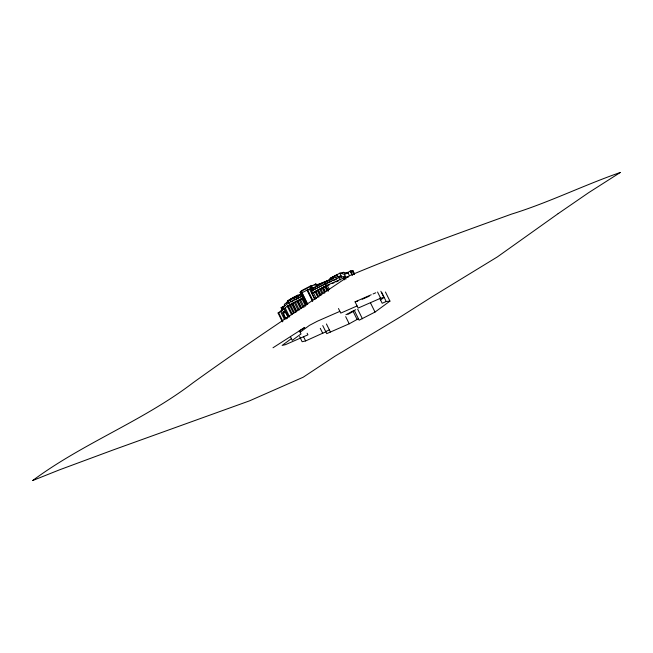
<?xml version="1.0" encoding="UTF-8"?>
<svg xmlns="http://www.w3.org/2000/svg" width="653" height="653" viewBox="0 0 653 653"><rect width="100%" height="100%" fill="white"/><g stroke="black" fill="none" stroke-linecap="round" stroke-linejoin="round"><path stroke-width="0.98" d="M283.565 314.73L284.316 315.497L283.565 314.73L283.492 313.326L284.186 316.232L285.777 318.321L286.259 318.101M287.247 314.926L287.442 316.33L287.785 315.701L287.14 314.33L285.41 312.101L286.936 314.42L287.736 317.04L287.271 318.044L287.695 317.129M286.659 303.204L287.736 300.592L297.768 295.229L300.388 294.666M284.561 311.701L284.349 312.183L284.765 311.612L285.312 312.224L284.765 311.612M345.592 277.68L347.053 277.06L345.592 277.68C347.788 276.358 340.221 279.59 344.988 277.452L345.894 279.28M344.392 277.958L344.988 277.452M306.135 305.163L300.494 293.736L301.237 293.107L307.31 290.03L312.526 300.584M282.374 321.839L278.08 312.999L288.087 305.645L301.825 298.56L305.612 306.224M315.089 299.286L312.077 293.189L325.782 285.859L343.535 278.072L344.4 279.827M300.968 293.85L296.013 297.45L298.364 296.421L297.768 295.229L290.789 298.96L292.56 298.584M301.4 294.985L300.078 292.315L302.372 290.626L301.327 290.789L301.629 293.589L300.494 293.736M301.768 293.923L290.356 299.907L284.3 304.355L284.953 305.686M282.341 309.759L281.549 308.167L288.879 302.788L301.759 296.029M314.313 285.067L315.872 283.924L317.195 286.594M289.728 317.04L285.369 308.2L280.537 311.546L284.463 319.497M338.287 277.403L336.964 274.733L330.043 278.456L330.63 279.647L331.92 278.7L316.215 285.573M347.763 277.19L348.327 276.774L346.653 277.443M291.409 338.613L282.137 345.421L285.443 344.67L307.922 334.834L307.147 333.25M300.151 332.189L309.424 325.382L317.391 321.203L339.87 311.359M345.935 314.705L355.714 309.71M380.544 299.964L383.931 297.474L380.854 291.238M322.745 325.578L326.737 333.642L349.216 323.806L358.415 318.721M351.175 311.93L354.432 310.657L359.15 320.199L375.026 312.069L389.947 301.106L385.45 292.005M285.614 312.012L284.806 312.526L283.884 311.84L284.553 312.093M288.087 305.645L288.373 306.208L287.581 306.747L291.964 304.445M282.414 310.355L281.108 307.718L285.059 305.416M351.518 271.444L352.832 270.562L354.571 274.08M273.003 347.763L304.788 327.414L299.286 330.924M285.369 308.2L284.259 308.812L288.185 316.762M281.108 307.718L283.239 307.081M339.707 276.635L341.127 275.876L335.683 277.117L324.353 282.08L311.685 288.724L315.358 287.402M352.147 274.635L350.408 271.117L344.253 274.195L339.805 273.199L330.043 278.456L331.789 278.08M350.408 271.117L349.861 271.411L352.832 270.562M342.041 273.158L343.56 272.342L348.008 273.329M299.596 336.556L302.151 341.723L305.62 340.931L326.084 331.675M303.261 290.161L315.872 283.924M293.148 298.862L300.176 295.156M312.681 301.506L307.024 290.071L310.673 288.855L312.836 293.238L311.693 293.385L327.177 285.23L329.324 289.581M309.024 289.712L310.673 288.855L310.363 286.047L312.787 285.736M345.233 276.186L339.274 277.549L325.569 283.541L311.652 290.838L325.341 284.063L324.353 282.08M293.099 300.976L291.344 301.898L290.356 299.907M294.854 300.054L301.874 296.372M302.657 298.127L287.296 306.175L291.54 314.762M296.07 302.029L302.943 298.429M319.799 289.589L325.888 286.398M299.539 300.478L302.102 299.131M347.886 314.346L352.31 312.02M315.154 287.287L312.607 288.602L311.285 285.932M316.844 286.406L322.786 283.337M285.777 318.321L287.01 318.297M323.635 282.896L327.08 281.386M328.802 280.627L333.112 278.741M300.078 292.315L301.645 291.63M326.214 283.688L331.438 281.394M333.185 280.635L335.797 279.492M327.667 285.541L329.496 284.741M332.238 283.541L334.067 282.741M335.887 281.941L338.629 280.741M284.945 308.51L284.259 308.812L288.463 316.77M281.223 311.244L280.537 311.546L281.549 311.008L285.475 318.958M278.08 312.999L279.468 312.395L278.553 312.599L282.88 321.358M283.826 313.195L283.459 312.371L284.128 312.403L284.088 311.75M284.128 312.403L283.459 312.371M285.957 312.705L286.724 313.864M284.186 316.232L284.316 315.497M285.108 317.35L284.651 316.689L285.981 318.231M285.655 317.644L284.904 317.44M287.736 317.04L287.647 316.24M383.931 297.474L380.634 298.225L358.146 308.069L355.069 301.833L371.255 294.748M373.051 293.964L375.753 292.781M362.154 299.286L369.223 296.193M357.101 305.947L340.735 313.105L338.474 308.534M389.947 301.106L386.209 301.515L382.185 303.278L379.662 298.184M325.692 331.528L329.373 329.92M283.288 313.416L283.957 313.154L283.884 311.84M315.538 285.19L328.443 280.814M343.56 272.342L339.805 273.199L341.78 277.199M346.131 273.762L344.253 274.195L346.025 277.778M281.549 308.167L283.337 307.759M355.069 301.833L357.738 301.221M286.055 318.191L286.577 318.868M381.711 292.413L386.209 301.515M377.548 291.997L380.634 298.225M370.529 302.968L375.026 312.069M352.628 270.611L354.367 274.129M352.081 270.905L353.82 274.423M350.204 271.166L352.375 275.566M347.763 272.309L349.494 275.811M357.697 309.228L362.415 318.77M339.274 277.549L340.458 279.941M353.2 311.554L357.183 319.619M335.683 277.117L336.662 279.109M332.377 276.733L333.259 278.521M345.674 316.632L349.216 323.806M325.569 283.541L326.753 285.941M325.782 285.859L327.953 290.25M325.651 285.957L328.255 291.23M324.786 286.52L326.957 290.911M323.186 287.247L325.357 291.638M322.851 287.426L325.023 291.809M322.1 287.932L324.704 293.197M320.664 288.569L322.917 293.14M319.741 289.165L321.994 293.736M318.329 289.793L321.039 295.27M317.831 290.054L320.533 295.54M317.285 290.454L319.913 295.768M315.848 291.099L318.86 297.197M315.056 291.622L317.644 296.854M312.665 290.707L310.363 286.047L301.327 290.789L302.208 292.568M313.309 292.43L316.33 298.527M309.53 289.001L314.746 299.547M326.427 323.961L330.418 332.026M307.563 289.785L312.779 300.339M320.264 328.312L322.786 333.422M302.094 292.764L307.743 304.2M301.808 292.805L307.465 304.241M301.237 293.107L306.886 304.543M300.241 299.27L304.118 307.114M299.262 299.907L303.049 307.571M297.85 300.527L301.727 308.371M297.442 300.739L301.319 308.583M296.837 301.18L300.592 308.787M293.083 297.278L293.956 299.058M295.27 301.882L299.286 310.012M294.307 302.502L298.062 310.11M292.805 303.172L296.821 311.301M292.307 303.433L296.331 311.563M291.679 303.882L295.915 312.436M290.283 304.494L294.332 312.689M287.736 300.592L288.618 302.372M288.879 302.788L290.063 305.18M289.491 305.024L293.719 313.587M303.514 336.679L305.62 340.931M299.352 330.565L301.017 333.936L292.275 340.36L290.618 337.021M281.394 307.653L282.259 309.416M288.373 306.208L292.266 314.232M558.152 213.645L497.374 256.907L432.237 296.691L400.109 317.056L335.005 356.179L303.204 377.214L249.536 400.844L113.385 449.876L59.562 469.817L32.65 480.551C83.029 443.077 142.876 421.128 192.847 382.919C244.173 345.886 296.927 310.901 349.518 275.697C402.811 253.34 457.222 233.725 511.568 214.102C548.773 202.577 583.651 185.223 620.35 172.449L588.704 192.635L558.152 213.645"/></g></svg>
